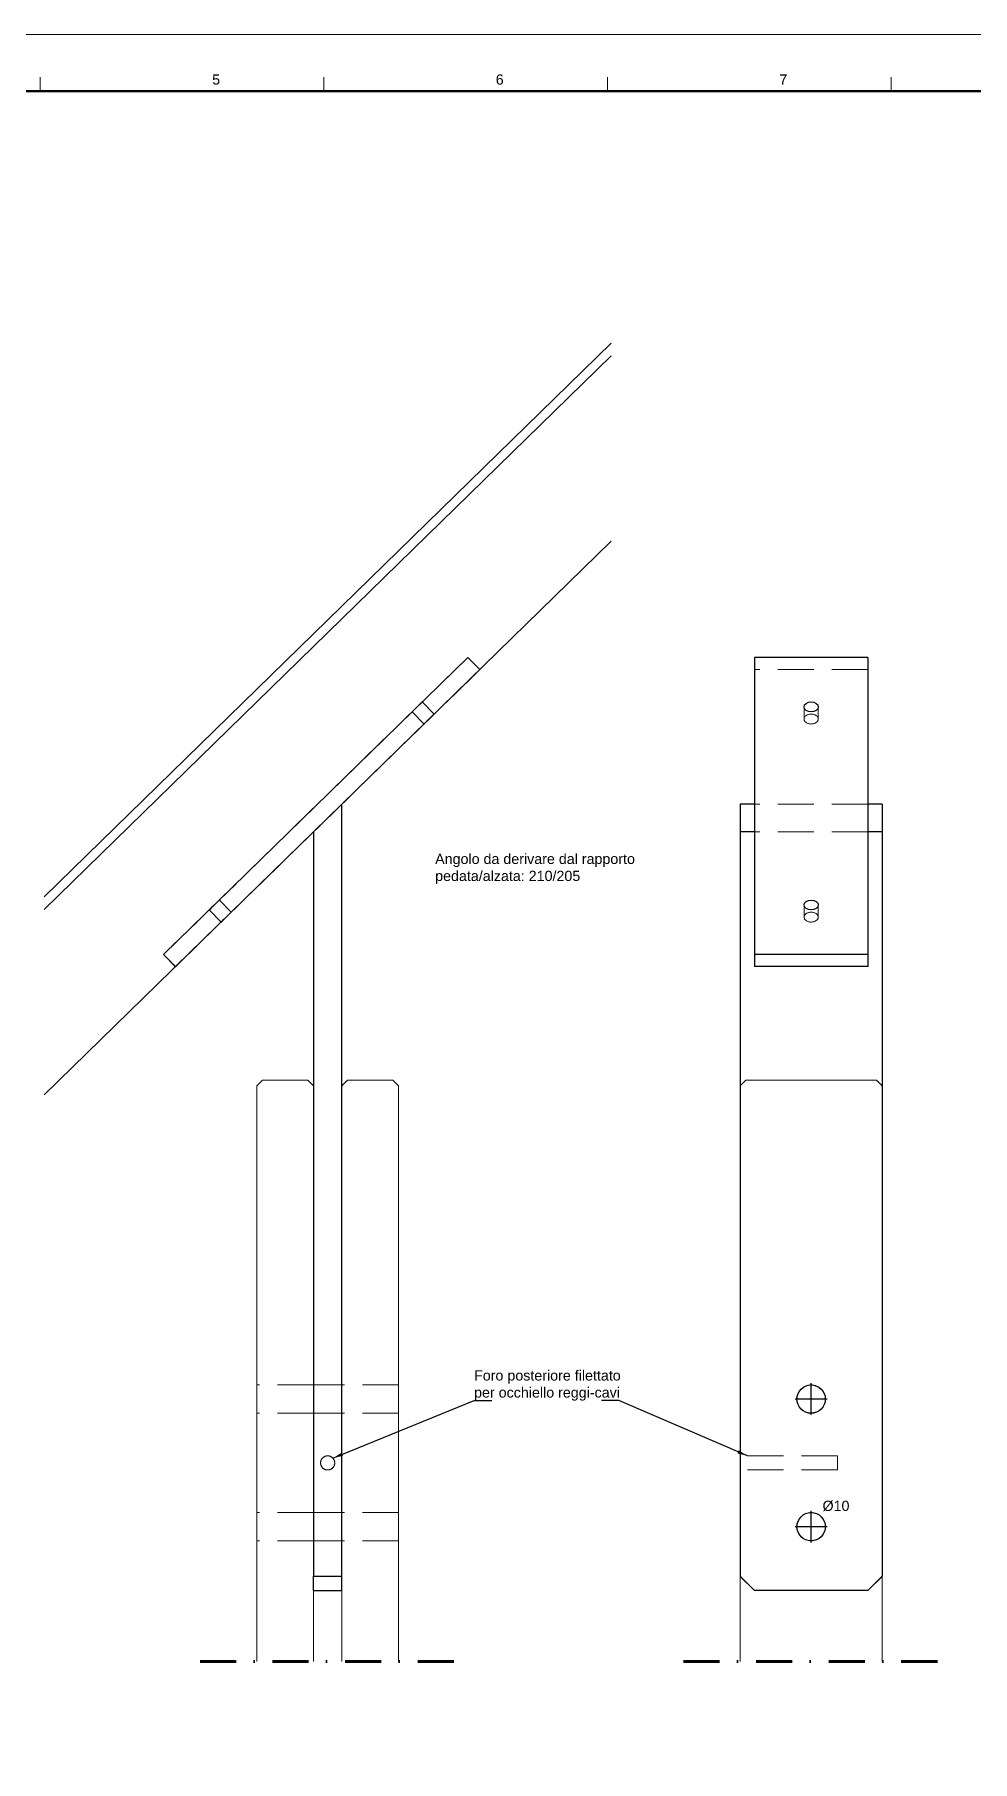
# Model space of a CAD drawing. Header units: millimetres. Extents: x 672 to 1266, y 302 to 1143.
# Drawn here: x 880.8 to 1046.2, y 838.8 to 1143.3 of the extents above; entities that cross this region are included whole.
import ezdxf
from ezdxf.enums import TextEntityAlignment as Align

# ---------------------------------------------------------------- set-up
doc = ezdxf.new("R2010")
doc.units = ezdxf.units.MM
doc.linetypes.add('DASHDOT2', pattern=[12.7, 6.35, -3.175, 0, -3.175])
doc.linetypes.add('HIDDEN', pattern=[9.524999999999999, 6.35, -3.175])
doc.layers.get('0').update_dxf_attribs({"color": 2, "true_color": 0xffff00})
for name, color, linetype, lineweight, true_color in [('010', 178, 'Continuous', 9, 0x000000), ('018', 178, 'Continuous', 18, 0x000000), ('050', 178, 'Continuous', 50, 0x000000), ('1_2handrail ... 01', 178, 'Continuous', 9, 0x000000), ('1_2handrail_holder ... 025', 178, 'Continuous', 25, 0x000000), ('1_2handrail_holder ... hd', 250, 'HIDDEN', 9, 0x323232), ('1_2wood ... 010', 178, 'Continuous', 9, 0x000000), ('1_2wood ... hdn', 250, 'HIDDEN', 9, 0x323232), ('dash_dot', 178, 'DASHDOT2', 70, 0x000000), ('dim', 178, 'Continuous', 9, 0x000000)]:
    doc.layers.add(name, color=color, linetype=linetype, lineweight=lineweight, true_color=true_color)
doc.layers.add('G-ANNO-TEXT', color=178, linetype='Continuous', true_color=0x000000)
doc.styles.add('QCADDimTextStyle', font='')
doc.styles.add('textstyle171', font='')
doc.styles.add('textstyle180', font='')
doc.styles.add('textstyle181', font='')
doc.styles.add('textstyle66', font='')
doc.styles.add('textstyle67', font='')
doc.styles.add('textstyle68', font='')
doc.styles.get('QCADDimTextStyle').set_extended_font_data('Arial [Mono]')
doc.styles.get('textstyle171').set_extended_font_data('Arial [TMC ]')
doc.styles.get('textstyle180').set_extended_font_data('Arial [TMC ]')
doc.styles.get('textstyle181').set_extended_font_data('Arial [TMC ]')
doc.styles.get('textstyle66').set_extended_font_data('Arial [Mono]')
doc.styles.get('textstyle67').set_extended_font_data('Arial [Mono]')
doc.styles.get('textstyle68').set_extended_font_data('Arial [Mono]')
doc.dimstyles.new('QCADDimStyle', dxfattribs={"dimscale": 10, "dimtxt": 0.18, "dimasz": 0.18, "dimexe": 0.18, "dimexo": 0.0625, "dimgap": 0.09, "dimtad": 1, "dimtoh": 1, "dimdec": 4, "dimzin": 0, "dimdsep": 46, "dimtxsty": 'QCADDimTextStyle', "dimcen": 0.09, "dimadec": 0, "dimazin": 0, "dimtfac": 1, "dimtdec": 4, "dimtofl": 0, "dimtmove": 0, "dimatfit": 3, "dimfxl": 1, "dimtolj": 1, "dimtzin": 0, "dimarcsym": 0})

# ---------------------------------------------------------------- blocks, each defined once
blk = doc.blocks.new('title_block')
at = {"layer": '010', "color": 7, "true_color": 0xffffff}
blk.add_lwpolyline([(0, 841.0000251968512), (594, 841.0000251968512), (594, 0), (0, 0)], close=True, dxfattribs=at)
at = {"layer": '018', "color": 7, "true_color": 0xffffff}
for points in [[(209.9999999999955, 833.4998173228357), (209.9999999999955, 830.9998488188984)], [(260.000012598428, 833.4998173228357), (260.000012598428, 830.9998488188984)], [(309.9999874015721, 833.4998173228357), (309.9999874015721, 830.9998488188984)], [(359.999999999996, 833.4998173228357), (359.999999999996, 830.9998488188984)]]:
    blk.add_lwpolyline(points, dxfattribs=at)
at = {"layer": '050', "color": 7, "true_color": 0xffffff}
blk.add_lwpolyline([(9.999987401571142, 830.9998488188984), (584.0000125984285, 830.9998488188984), (584.0000125984285, 9.999874015746803), (9.999987401571142, 9.999874015746803)], close=True, dxfattribs=at)
at = {"layer": 'G-ANNO-TEXT'}
for s, style, p in [('5', 'textstyle68', (240.9999874015569, 833.07023341702)), ('6', 'textstyle67', (290.9999874015569, 833.07023341702)), ('7', 'textstyle66', (340.9999874015569, 833.0702334170201))]:
    blk.add_text(s, height=1.800000000000001, dxfattribs=dict(at, style=style)).set_placement(p, align=Align.MIDDLE_CENTER)

msp = doc.modelspace()

# ---------------------------------------------------------------- linework, layer by layer
at = {"layer": '1_2handrail ... 01'}
for p, q in [((882.5025091848579, 991.2329563996223), (982.5025091848579, 1088.852534056819)), ((882.5025091848577, 989.0141429602545), (982.5025091848579, 1086.633041141673)), ((882.5025091848579, 956.2979080329235), (982.5025091848579, 1053.917579090136))]:
    msp.add_line(p, q, dxfattribs=at)
at = {"layer": '1_2handrail_holder ... 025'}
for p, q in [((957.2399091848579, 1033.4483), (903.572142184858, 981.0582999999999)), ((959.3358091848579, 1031.3023), (957.2399091848579, 1033.4483)), ((1007.748580584859, 1033.4483), (1007.748580584859, 981.0582999999999)), ((1027.747480584859, 1033.4483), (1007.748580584859, 1033.4483)), ((1027.747480584859, 1033.4483), (1027.747480584859, 981.0582999999999)), ((935.001109184858, 1007.5483), (959.3358091848579, 1031.3023)), ((905.6667591848579, 978.9123), (932.501309184858, 1005.1073)), ((935.001109184858, 1007.5483), (930.0015091848579, 1002.6673)), ((935.001109184858, 871.4128000000001), (935.001109184858, 1007.5483)), ((1005.248780584859, 1007.5483), (1005.248780584859, 1002.6673)), ((1007.748580584859, 1007.5483), (1005.248780584859, 1007.5483)), ((1030.247480584859, 1007.5483), (1027.747480584859, 1007.5483)), ((1030.247480584859, 1007.5483), (1030.247480584859, 1002.6673)), ((930.0015091848579, 1002.6673), (930.0015091848579, 871.4128000000001)), ((1005.248780584859, 1002.6673), (1005.248780584859, 871.4128000000001)), ((1007.748580584859, 1002.6673), (1005.248780584859, 1002.6673)), ((1030.247480584859, 1002.6673), (1027.747480584859, 1002.6673)), ((1030.247480584859, 1002.6673), (1030.247480584859, 871.4128000000001)), ((903.572142184858, 981.0582999999999), (905.6667591848579, 978.9123)), ((1027.747480584859, 981.0582999999999), (1007.748580584859, 981.0582999999999)), ((1007.748580584859, 981.0582999999999), (1007.748580584859, 978.9123)), ((1027.747480584859, 981.0582999999999), (1027.747480584859, 978.9123)), ((1027.747480584859, 978.9123), (1007.748580584859, 978.9123)), ((1017.748480584859, 899.8623), (1017.748480584859, 905.4632999999999)), ((1017.748480584859, 899.8623), (1017.748480584859, 905.4632999999999)), ((1020.547480584859, 902.6623), (1014.948480584859, 902.6623)), ((1020.547480584859, 902.6623), (1014.948480584859, 902.6623)), ((1020.547480584859, 880.1633999999999), (1014.948480584859, 880.1633999999999)), ((1020.547480584859, 880.1633999999999), (1014.948480584859, 880.1633999999999)), ((1017.748480584859, 877.3634), (1017.748480584859, 882.9623999999999)), ((1017.748480584859, 877.3634), (1017.748480584859, 882.9623999999999)), ((930.0015091848579, 868.913), (930.0015091848579, 871.4128000000001)), ((930.0015091848579, 871.4128000000001), (935.001109184858, 871.4128000000001)), ((935.001109184858, 868.913), (935.001109184858, 871.4128000000001)), ((1007.748580584859, 868.913), (1005.248780584859, 871.4128000000001)), ((1027.747480584859, 868.913), (1030.247480584859, 871.4128000000001)), ((930.0015091848579, 868.913), (935.001109184858, 868.913)), ((1027.747480584859, 868.913), (1007.748580584859, 868.913))]:
    msp.add_line(p, q, dxfattribs=at)
for points in [[(947.400609184858, 1023.8433), (947.400609184858, 1023.8433), (947.800309184858, 1024.2343), (948.2949091848579, 1024.7173)], [(951.2854091848578, 1023.4433), (951.2854091848578, 1023.4433), (950.884309184858, 1023.0523), (950.3911091848579, 1022.5703)], [(1016.497480584859, 1024.7173), (1016.497480584859, 1025.1993), (1017.058480584859, 1025.5903), (1017.748480584859, 1025.5903)], [(1017.748480584859, 1023.8433), (1017.058480584859, 1023.8433), (1016.497480584859, 1024.2343), (1016.497480584859, 1024.7173)], [(1017.748480584859, 1025.5903), (1018.438480584859, 1025.5903), (1018.998480584859, 1025.1993), (1018.998480584859, 1024.7173)], [(1018.998480584859, 1024.7173), (1018.998480584859, 1024.2343), (1018.438480584859, 1023.8433), (1017.748480584859, 1023.8433)], [(950.3911091848579, 1022.5703), (949.896209184858, 1022.0873), (949.496809184858, 1021.6973), (949.496809184858, 1021.6973)], [(911.621259184858, 988.9162999999999), (911.621259184858, 988.9162999999999), (912.0222591848578, 989.3082999999999), (912.515619184858, 989.7902999999999)], [(1016.497480584859, 989.7902999999999), (1016.497480584859, 990.2722999999999), (1017.058480584859, 990.6632999999999), (1017.748480584859, 990.6632999999999)], [(1017.748480584859, 988.9162999999999), (1017.058480584859, 988.9162999999999), (1016.497480584859, 989.3082999999999), (1016.497480584859, 989.7902999999999)], [(1017.748480584859, 990.6632999999999), (1018.438480584859, 990.6632999999999), (1018.998480584859, 990.2722999999999), (1018.998480584859, 989.7902999999999)], [(1018.998480584859, 989.7902999999999), (1018.998480584859, 989.3082999999999), (1018.438480584859, 988.9162999999999), (1017.748480584859, 988.9162999999999)], [(914.6116091848578, 987.6433), (914.118209184858, 987.1613), (913.7172091848579, 986.7692999999999), (913.7172091848579, 986.7692999999999)], [(915.505909184858, 988.5173), (915.505909184858, 988.5173), (915.106309184858, 988.1252999999999), (914.6116091848578, 987.6433)], [(1015.247480584859, 902.6623), (1015.247480584859, 904.0433), (1016.368480584859, 905.1623), (1017.748480584859, 905.1623)], [(1017.748480584859, 905.1623), (1019.128480584859, 905.1623), (1020.248480584859, 904.0433), (1020.248480584859, 902.6623)], [(1017.748480584859, 900.1623), (1016.368480584859, 900.1623), (1015.247480584859, 901.2812999999999), (1015.247480584859, 902.6623)], [(1020.248480584859, 902.6623), (1020.248480584859, 901.2812999999999), (1019.128480584859, 900.1623), (1017.748480584859, 900.1623)], [(1015.247480584859, 880.1633999999999), (1015.247480584859, 881.5442), (1016.368480584859, 882.6632), (1017.748480584859, 882.6632)], [(1017.748480584859, 877.6622), (1016.368480584859, 877.6622), (1015.247480584859, 878.7827), (1015.247480584859, 880.1633999999999)], [(1017.748480584859, 882.6632), (1019.128480584859, 882.6632), (1020.248480584859, 881.5442), (1020.248480584859, 880.1633999999999)], [(1020.248480584859, 880.1633999999999), (1020.248480584859, 878.7827), (1019.128480584859, 877.6622), (1017.748480584859, 877.6622)]]:
    msp.add_open_spline(points, degree=3, dxfattribs=at)
at = {"layer": '1_2handrail_holder ... hd'}
for p, q in [((957.2399091848581, 1033.4496), (903.5721013848581, 981.0576000000001)), ((959.3357091848579, 1031.3016), (957.2399091848581, 1033.4496)), ((1007.748480584859, 1031.3016), (1007.748480584859, 1033.4496)), ((1027.749180584859, 1031.3016), (1027.749180584859, 1033.4496)), ((905.668099184858, 978.9106000000002), (959.3357091848579, 1031.3016)), ((1027.749180584859, 1031.3016), (1007.748480584859, 1031.3016)), ((1007.748480584859, 978.9106000000002), (1007.748480584859, 1031.3016)), ((1027.749180584859, 978.9106000000002), (1027.749180584859, 1031.3016)), ((947.4006091848582, 1023.8446), (949.4968091848582, 1021.6976)), ((949.190509184858, 1025.5906), (951.2853091848581, 1023.4436)), ((1016.499180584859, 1022.5696), (1016.499180584859, 1024.7156)), ((1018.998180584859, 1024.7156), (1018.998180584859, 1022.5696)), ((935.0024091848582, 1007.5466), (930.0015091848582, 1002.6656)), ((932.5026091848581, 1005.1056), (935.0024091848582, 1007.5466)), ((935.0024091848582, 871.4127000000001), (935.0024091848582, 1007.5466)), ((1005.248680584859, 871.4127000000001), (1005.248680584859, 1007.5466)), ((1027.749180584859, 1007.5466), (1007.748480584859, 1007.5466)), ((1030.249180584859, 871.4127000000001), (1030.249180584859, 1007.5466)), ((930.0015091848582, 1002.6656), (930.0015091848582, 871.4127000000001)), ((1027.749180584859, 1002.6656), (1007.748480584859, 1002.6656)), ((913.411309184858, 990.6636000000001), (915.5073091848581, 988.5176000000001)), ((1016.499180584859, 987.6416000000002), (1016.499180584859, 989.7886000000001)), ((1018.998180584859, 989.7886000000001), (1018.998180584859, 987.6416000000002)), ((911.6226191848582, 988.9176000000002), (913.718609184858, 986.7706000000001)), ((903.5721013848581, 981.0576000000001), (905.668099184858, 978.9106000000002)), ((935.0024091848582, 905.1636000000001), (930.0015091848582, 905.1636000000001)), ((930.0015091848582, 905.1636000000001), (930.0015091848582, 900.1626000000001)), ((930.0015091848582, 902.6636000000001), (930.0015091848582, 905.1636000000001)), ((935.0024091848582, 905.1636000000001), (935.0024091848582, 900.1626000000001)), ((935.0024091848582, 902.6636000000001), (935.0024091848582, 905.1636000000001)), ((930.0015091848582, 900.1626000000001), (930.0015091848582, 902.6636000000001)), ((935.0024091848582, 900.1626000000001), (935.0024091848582, 902.6636000000001)), ((935.0024091848582, 900.1626000000001), (930.0015091848582, 900.1626000000001)), ((1022.398180584859, 892.6637000000001), (1005.248680584859, 892.6637000000001)), ((1022.398180584859, 890.1639), (1005.248680584859, 890.1639)), ((935.0024091848582, 882.6618000000001), (930.0015091848582, 882.6618000000001)), ((930.0015091848582, 882.6618000000001), (930.0015091848582, 877.6636000000001)), ((930.0015091848582, 880.162), (930.0015091848582, 882.6618000000001)), ((930.0015091848582, 877.6636000000001), (930.0015091848582, 880.162)), ((935.0024091848582, 882.6618000000001), (935.0024091848582, 877.6636000000001)), ((935.0024091848582, 880.162), (935.0024091848582, 882.6618000000001)), ((935.0024091848582, 877.6636000000001), (935.0024091848582, 880.162)), ((935.0024091848582, 877.6636000000001), (930.0015091848582, 877.6636000000001)), ((930.0015091848582, 871.4127000000001), (935.0024091848582, 871.4127000000001)), ((930.0015091848582, 868.913), (930.0015091848582, 871.4127000000001)), ((935.0024091848582, 868.913), (935.0024091848582, 871.4127000000001)), ((1007.748480584859, 868.913), (1005.248680584859, 871.4127000000001)), ((1027.749180584859, 868.913), (1030.249180584859, 871.4127000000001)), ((930.0015091848582, 868.913), (935.0024091848582, 868.913)), ((1027.749180584859, 868.913), (1007.748480584859, 868.913))]:
    msp.add_line(p, q, dxfattribs=at)
for points in [[(948.296309184858, 1024.7156), (947.801709184858, 1024.2356), (947.4006091848582, 1023.8446), (947.4006091848582, 1023.8446)], [(949.190509184858, 1025.5906), (949.190509184858, 1025.5906), (948.7898091848581, 1025.1976), (948.296309184858, 1024.7156)], [(948.296309184858, 1024.7156), (948.7898091848581, 1025.1976), (949.190509184858, 1025.5906), (949.190509184858, 1025.5906)], [(950.3910091848579, 1022.5696), (950.8856091848579, 1023.0526), (951.2853091848581, 1023.4436), (951.2853091848581, 1023.4436)], [(1016.499180584859, 1022.5696), (1016.499180584859, 1023.0526), (1017.058180584859, 1023.4436), (1017.749180584859, 1023.4436)], [(1017.749180584859, 1023.4436), (1018.439180584859, 1023.4436), (1018.998180584859, 1023.0526), (1018.998180584859, 1022.5696)], [(949.4968091848582, 1021.6976), (949.4968091848582, 1021.6976), (949.8975091848581, 1022.0886), (950.3910091848579, 1022.5696)], [(1017.749180584859, 1021.6976), (1017.058180584859, 1021.6976), (1016.499180584859, 1022.0886), (1016.499180584859, 1022.5696)], [(1018.998180584859, 1022.5696), (1018.998180584859, 1022.0886), (1018.439180584859, 1021.6976), (1017.749180584859, 1021.6976)], [(912.5169391848581, 989.7886000000001), (912.023619184858, 989.3086000000001), (911.6226191848582, 988.9176000000002), (911.6226191848582, 988.9176000000002)], [(913.411309184858, 990.6636000000001), (913.411309184858, 990.6636000000001), (913.0116791848582, 990.2726000000002), (912.5169391848581, 989.7886000000001)], [(912.5169391848581, 989.7886000000001), (913.0116791848582, 990.2726000000002), (913.411309184858, 990.6636000000001), (913.411309184858, 990.6636000000001)], [(913.718609184858, 986.7706000000001), (913.718609184858, 986.7706000000001), (914.1182091848582, 987.1596000000002), (914.6129091848579, 987.6416000000002)], [(914.6129091848579, 987.6416000000002), (915.1063091848582, 988.1256000000001), (915.5073091848581, 988.5176000000001), (915.5073091848581, 988.5176000000001)], [(1016.499180584859, 987.6416000000002), (1016.499180584859, 988.1256000000001), (1017.058180584859, 988.5176000000001), (1017.749180584859, 988.5176000000001)], [(1017.749180584859, 986.7706000000001), (1017.058180584859, 986.7706000000001), (1016.499180584859, 987.1596000000002), (1016.499180584859, 987.6416000000002)], [(1017.749180584859, 988.5176000000001), (1018.439180584859, 988.5176000000001), (1018.998180584859, 988.1256000000001), (1018.998180584859, 987.6416000000002)], [(1018.998180584859, 987.6416000000002), (1018.998180584859, 987.1596000000002), (1018.439180584859, 986.7706000000001), (1017.749180584859, 986.7706000000001)], [(1015.249180584859, 902.6636000000001), (1015.249180584859, 904.0436000000002), (1016.368180584859, 905.1636000000001), (1017.749180584859, 905.1636000000001)], [(1017.749180584859, 905.1636000000001), (1019.130180584859, 905.1636000000001), (1020.248180584859, 904.0436000000002), (1020.248180584859, 902.6636000000001)], [(1017.749180584859, 900.1626000000001), (1016.368180584859, 900.1626000000001), (1015.249180584859, 901.2836000000002), (1015.249180584859, 902.6636000000001)], [(1020.248180584859, 902.6636000000001), (1020.248180584859, 901.2836000000002), (1019.130180584859, 900.1626000000001), (1017.749180584859, 900.1626000000001)], [(932.5026091848581, 892.6637000000001), (931.8122091848581, 892.6637000000001), (931.251409184858, 892.1042000000002), (931.251409184858, 891.4138)], [(931.252809184858, 891.4452000000001), (931.2596091848582, 891.7472), (931.3823091848581, 892.0478), (931.5904091848581, 892.2693000000002)], [(931.5904091848581, 892.2693000000002), (931.848109184858, 892.5466000000001), (932.2353091848581, 892.6941000000002), (932.611509184858, 892.6567)], [(933.7525091848579, 891.4138), (933.7525091848579, 892.1042000000002), (933.1917091848582, 892.6637000000001), (932.5026091848581, 892.6637000000001)], [(932.611509184858, 892.6567), (932.9147091848581, 892.6334000000002), (933.2054091848581, 892.4912000000002), (933.413509184858, 892.2693000000002)], [(933.413509184858, 892.2693000000002), (933.6299091848582, 892.0393000000001), (933.7525091848579, 891.7278000000001), (933.7525091848579, 891.4138)], [(1005.248680584859, 892.6637000000001), (1005.248680584859, 892.6651000000002), (1005.248680584859, 892.5187000000001), (1005.248680584859, 892.2693000000002)], [(1005.248680584859, 892.2693000000002), (1005.248680584859, 892.5187000000001), (1005.248680584859, 892.6651000000002), (1005.248680584859, 892.6637000000001)], [(1005.248680584859, 892.2693000000002), (1005.248680584859, 892.0393000000001), (1005.248680584859, 891.7278000000001), (1005.248680584859, 891.4138)], [(1005.248680584859, 891.4452000000001), (1005.248680584859, 891.7472), (1005.248680584859, 892.0478), (1005.248680584859, 892.2693000000002)], [(1022.398180584859, 892.6637000000001), (1022.398180584859, 892.6637000000001), (1022.398180584859, 892.1042000000002), (1022.398180584859, 891.4138)], [(1022.398180584859, 891.4138), (1022.398180584859, 892.1042000000002), (1022.398180584859, 892.6637000000001), (1022.398180584859, 892.6637000000001)], [(931.7116091848579, 890.4451000000001), (931.415309184858, 890.6846), (931.2403091848582, 891.0649000000001), (931.252809184858, 891.4452000000001)], [(931.251409184858, 891.4138), (931.251409184858, 890.7234000000001), (931.8122091848581, 890.1639), (932.5026091848581, 890.1639)], [(932.564609184858, 890.1653000000001), (932.2587091848582, 890.1488000000002), (931.948609184858, 890.2493000000002), (931.7116091848579, 890.4451000000001)], [(932.5026091848581, 890.1639), (933.1917091848582, 890.1639), (933.7525091848579, 890.7234000000001), (933.7525091848579, 891.4138)], [(933.2743091848581, 890.431), (933.0731091848579, 890.2712000000001), (932.8210091848582, 890.1763000000001), (932.564609184858, 890.1653000000001)], [(933.7525091848579, 891.4138), (933.753909184858, 891.0360000000001), (933.5734091848581, 890.6614000000002), (933.2743091848581, 890.431)], [(1005.248680584859, 890.6049), (1005.248680584859, 890.8349000000001), (1005.248680584859, 891.1408000000001), (1005.248680584859, 891.4452000000001)], [(1005.248680584859, 891.4138), (1005.248680584859, 891.0360000000001), (1005.248680584859, 890.6614000000002), (1005.248680584859, 890.431)], [(1005.248680584859, 890.1639), (1005.248680584859, 890.1597000000002), (1005.248680584859, 890.3280000000002), (1005.248680584859, 890.6049)], [(1005.248680584859, 890.431), (1005.248680584859, 890.2588000000001), (1005.248680584859, 890.1611), (1005.248680584859, 890.1639)], [(1022.398180584859, 890.1639), (1022.398180584859, 890.1639), (1022.398180584859, 890.7234000000001), (1022.398180584859, 891.4138)], [(1022.398180584859, 891.4138), (1022.398180584859, 890.7234000000001), (1022.398180584859, 890.1639), (1022.398180584859, 890.1639)], [(1015.249180584859, 880.162), (1015.249180584859, 881.5442), (1016.368180584859, 882.6618000000001), (1017.749180584859, 882.6618000000001)], [(1017.749180584859, 877.6636000000001), (1016.368180584859, 877.6636000000001), (1015.249180584859, 878.7812000000001), (1015.249180584859, 880.162)], [(1017.749180584859, 882.6618000000001), (1019.130180584859, 882.6618000000001), (1020.248180584859, 881.5442), (1020.248180584859, 880.162)], [(1020.248180584859, 880.162), (1020.248180584859, 878.7812000000001), (1019.130180584859, 877.6636000000001), (1017.749180584859, 877.6636000000001)]]:
    msp.add_open_spline(points, degree=3, dxfattribs=at)
at = {"layer": '1_2wood ... 010'}
for p, q in [((921.0015191848579, 958.9116999999999), (920.002442184858, 957.9096999999999)), ((920.002442184858, 957.9096999999995), (921.002899984858, 958.9076999999995)), ((920.002442184858, 856.413), (920.002442184858, 957.9096999999995)), ((921.0015191848579, 958.9116999999999), (929.002399184858, 958.9116999999999)), ((921.002899984858, 958.9076999999995), (929.0024199848579, 958.9076999999995)), ((929.002399184858, 958.9116999999999), (930.0015091848579, 957.9096999999999)), ((930.0028499848579, 957.9096999999995), (929.0024199848579, 958.9076999999995)), ((930.0015091848579, 856.413), (930.0015091848579, 957.9096999999999)), ((935.002349984858, 957.9096999999995), (936.0028499848579, 958.9076999999995)), ((935.002349984858, 856.413), (935.002349984858, 957.9096999999995)), ((936.0015091848579, 958.9116999999999), (935.0024091848579, 957.9096999999999)), ((935.0024091848579, 856.413), (935.0024091848579, 957.9096999999999)), ((944.0024091848579, 958.9116999999999), (936.0015091848579, 958.9116999999999)), ((944.002349984858, 958.9076999999995), (936.0028499848579, 958.9076999999995)), ((945.0028499848579, 957.9096999999995), (944.002349984858, 958.9076999999995)), ((944.0024091848579, 958.9116999999999), (945.001409184858, 957.9096999999999)), ((945.001409184858, 856.413), (945.001409184858, 957.9096999999999)), ((945.0028499848579, 856.413), (945.0028499848579, 957.9096999999995)), ((1005.248880584859, 957.9096999999999), (1006.249380584859, 958.9116999999999)), ((1005.248880584859, 856.413), (1005.248880584859, 957.9096999999999)), ((1029.248680584859, 958.9116999999999), (1006.249380584859, 958.9116999999999)), ((1029.248680584859, 958.9116999999999), (1030.249180584859, 957.9096999999999)), ((1030.249180584859, 856.413), (1030.249180584859, 957.9096999999999)), ((1017.749180584859, 899.8636999999999), (1017.749180584859, 905.4626999999998)), ((1017.749180584859, 899.8597), (1017.749180584859, 905.4586999999999)), ((1020.549180584859, 902.6616999999999), (1014.948880584859, 902.6616999999999)), ((1020.549180584859, 902.6616999999999), (1014.948880584859, 902.6616999999999)), ((1020.549180584859, 880.1606999999999), (1014.948880584859, 880.1606999999999)), ((1020.549180584859, 880.1606999999999), (1014.948880584859, 880.1606999999999)), ((1017.749180584859, 877.3597), (1017.749180584859, 882.9616999999998)), ((1017.749180584859, 877.3597), (1017.749180584859, 882.9616999999998))]:
    msp.add_line(p, q, dxfattribs=at)
for points in [[(1015.249480584859, 902.6646999999998), (1015.249480584859, 904.0437), (1016.368480584859, 905.1626999999999), (1017.749180584859, 905.1626999999999)], [(1017.749180584859, 905.1626999999999), (1019.129980584859, 905.1626999999999), (1020.248980584859, 904.0437), (1020.248980584859, 902.6646999999998)], [(1017.749180584859, 900.1596999999999), (1016.368480584859, 900.1596999999999), (1015.249480584859, 901.2817), (1015.249480584859, 902.6646999999998)], [(1020.248980584859, 902.6646999999998), (1020.248980584859, 901.2817), (1019.129980584859, 900.1596999999999), (1017.749180584859, 900.1596999999999)], [(1015.249480584859, 880.1606999999999), (1015.249480584859, 881.5437), (1016.368480584859, 882.6626999999999), (1017.749180584859, 882.6626999999999)], [(1017.749180584859, 877.6636999999998), (1016.368480584859, 877.6636999999998), (1015.249480584859, 878.7817), (1015.249480584859, 880.1606999999999)], [(1017.749180584859, 882.6626999999999), (1019.129980584859, 882.6626999999999), (1020.248980584859, 881.5437), (1020.248980584859, 880.1606999999999)], [(1020.248980584859, 880.1606999999999), (1020.248980584859, 878.7817), (1019.129980584859, 877.6636999999998), (1017.749180584859, 877.6636999999998)]]:
    msp.add_open_spline(points, degree=3, dxfattribs=at)
at = {"layer": '1_2wood ... hdn'}
for p, q in [((930.0028499848579, 905.1586999999995), (920.002442184858, 905.1586999999995)), ((920.002442184858, 902.6576999999995), (920.002442184858, 905.1586999999995)), ((920.002442184858, 905.1586999999995), (920.002442184858, 900.1596999999995)), ((930.0028499848579, 902.6576999999995), (930.0028499848579, 905.1586999999995)), ((930.0028499848579, 905.1586999999995), (930.0028499848579, 900.1596999999995)), ((945.0028499848579, 905.1586999999995), (935.002349984858, 905.1586999999995)), ((935.002349984858, 902.6576999999995), (935.002349984858, 905.1586999999995)), ((935.002349984858, 905.1586999999995), (935.002349984858, 900.1596999999995)), ((945.0028499848579, 902.6576999999995), (945.0028499848579, 905.1586999999995)), ((945.0028499848579, 905.1586999999995), (945.0028499848579, 900.1596999999995)), ((920.002442184858, 900.1596999999995), (920.002442184858, 902.6576999999995)), ((930.0028499848579, 900.1596999999995), (930.0028499848579, 902.6576999999995)), ((935.002349984858, 900.1596999999995), (935.002349984858, 902.6576999999995)), ((945.0028499848579, 900.1596999999995), (945.0028499848579, 902.6576999999995)), ((930.0028499848579, 900.1596999999995), (920.002442184858, 900.1596999999995)), ((945.0028499848579, 900.1596999999995), (935.002349984858, 900.1596999999995)), ((930.0028499848579, 882.6586999999995), (920.002442184858, 882.6586999999995)), ((920.002442184858, 880.1576999999995), (920.002442184858, 882.6586999999995)), ((920.002442184858, 882.6586999999995), (920.002442184858, 877.6596999999995)), ((920.002442184858, 877.6596999999995), (920.002442184858, 880.1576999999995)), ((930.0028499848579, 880.1576999999995), (930.0028499848579, 882.6586999999995)), ((930.0028499848579, 882.6586999999995), (930.0028499848579, 877.6596999999995)), ((930.0028499848579, 877.6596999999995), (930.0028499848579, 880.1576999999995)), ((945.0028499848579, 882.6586999999995), (935.002349984858, 882.6586999999995)), ((935.002349984858, 880.1576999999995), (935.002349984858, 882.6586999999995)), ((935.002349984858, 882.6586999999995), (935.002349984858, 877.6596999999995)), ((935.002349984858, 877.6596999999995), (935.002349984858, 880.1576999999995)), ((945.0028499848579, 880.1576999999995), (945.0028499848579, 882.6586999999995)), ((945.0028499848579, 882.6586999999995), (945.0028499848579, 877.6596999999995)), ((945.0028499848579, 877.6596999999995), (945.0028499848579, 880.1576999999995)), ((930.0028499848579, 877.6596999999995), (920.002442184858, 877.6596999999995)), ((945.0028499848579, 877.6596999999995), (935.002349984858, 877.6596999999995))]:
    msp.add_line(p, q, dxfattribs=at)
at = {"layer": 'dash_dot'}
for p, q in [((909.9984648848581, 856.413), (954.9984648848581, 856.413)), ((995.2489305848585, 856.413), (1040.248930584858, 856.413))]:
    msp.add_line(p, q, dxfattribs=at)

# ---------------------------------------------------------------- block references
at = {"zscale": 37.79527559055241}
msp.add_blockref('title_block', (671.8437334518217, 302.2658306337378), dxfattribs=at)

# ---------------------------------------------------------------- texts
at = {"layer": 'dim', "insert": (1019.74972203575, 882.8735203109921), "char_height": 1.8, "attachment_point": 7, "style": 'textstyle171'}
msp.add_mtext('%%c10', dxfattribs=at)
at = {"layer": 'G-ANNO-TEXT', "char_height": 1.8, "attachment_point": 7}
for s, insert, style in [('Angolo da derivare dal rapporto\\Ppedata/alzata: 210/205', (951.458524906363, 993.4702518303291), 'textstyle180'), ('Foro posteriore filettato\\Pper occhiello reggi-cavi', (958.3223641413192, 902.3923173476899), 'textstyle181')]:
    msp.add_mtext(s, dxfattribs=dict(at, insert=insert, style=style))

# ---------------------------------------------------------------- leaders
at = {"layer": 'dim'}
for points in [[(933.4240355094171, 892.257914168873), (958.3223641413192, 902.3923173476896), (961.4244910052134, 902.3923173476896)], [(1006.503807701047, 892.6637000000001), (983.8613385118069, 902.3923173476899), (980.7592116479127, 902.3923173476899)]]:
    msp.add_leader(points, dimstyle='QCADDimStyle', dxfattribs=at)

doc.saveas('drawing.dxf')
